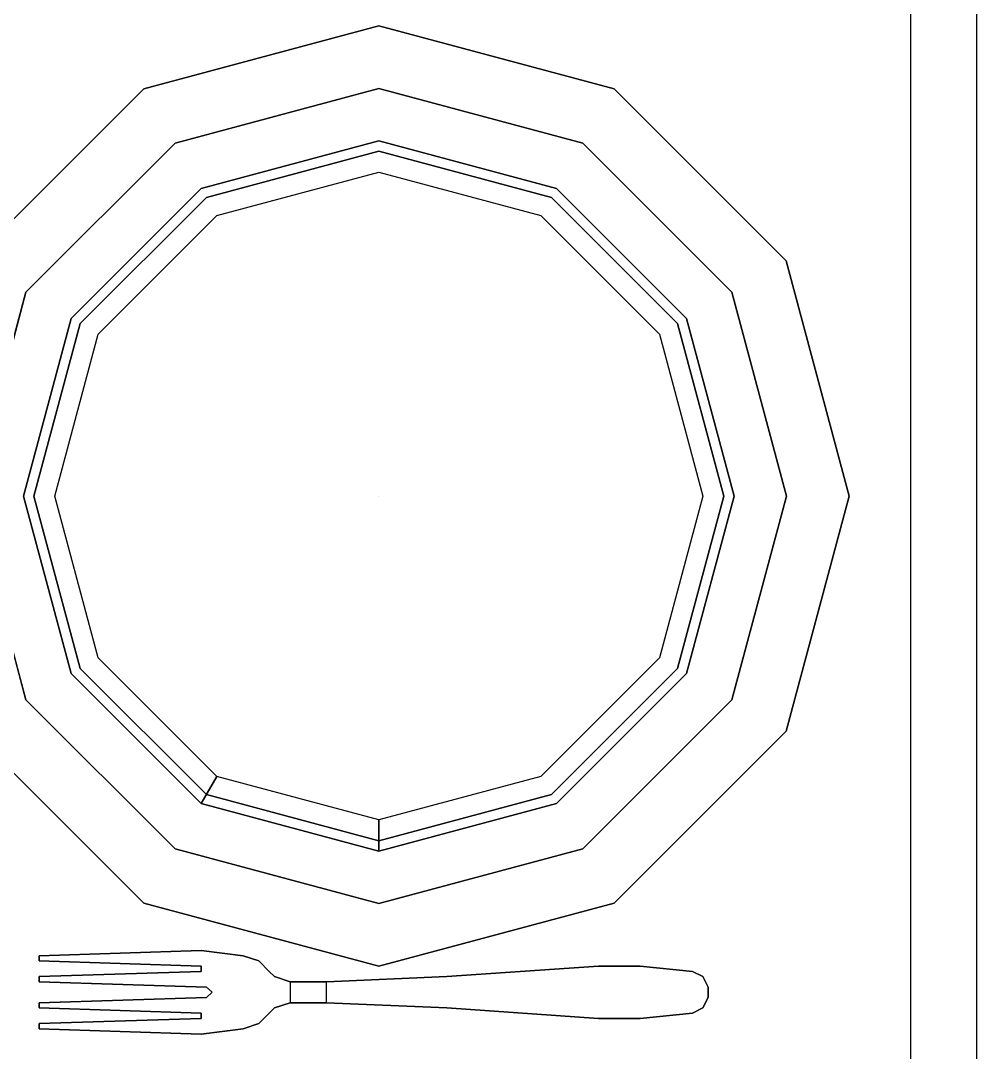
# Model space of a CAD drawing. Extents: x 15.9 to 33.1, y 12.3 to 21.3.
# Drawn here: x 23.6427 to 23.9242, y 14.0628 to 14.3668 of the extents above; entities that cross this region are included whole.
import ezdxf

# ---------------------------------------------------------------- set-up
doc = ezdxf.new("R2010")
doc.units = 0
doc.header["$LTSCALE"] = 0.5
doc.header["$MEASUREMENT"] = 0
doc.layers.get('0').update_dxf_attribs({"linetype": 'CONTINUOUS'})

# ---------------------------------------------------------------- blocks, each defined once
blk = doc.blocks.new('A$C403C54AD')
for p, q in [((2.27071, 1.26108, -0.0006), (2.27071, 0.79569, -0.0006)), ((2.2901, 1.26108, -0.0006), (2.2901, 0.79569, -0.0006)), ((2.0741, 0.86135, -0.05014), (2.07871, 0.86289, -0.04968)), ((2.0741, 0.86135, -0.05322), (2.07871, 0.86289, -0.05276))]:
    blk.add_line(p, q)
at = {"linetype": 'ByBlock'}
for points, invisible_edges in [([(2.11411, 1.15687, -0.03783), (2.11411, 1.1384, -0.03783), (2.05409, 1.12232, -0.03783), (2.04485, 1.13831, -0.03783)], 5), ([(2.11411, 1.12301, -0.05168), (2.11411, 1.15687, -0.04244), (2.04485, 1.13831, -0.04244), (2.06178, 1.10899, -0.05168)], 5), ([(2.18338, 1.13831, -0.03783), (2.17414, 1.12232, -0.03783), (2.11411, 1.1384, -0.03783), (2.11411, 1.15687, -0.03783)], 5), ([(2.16645, 1.10899, -0.05168), (2.18338, 1.13831, -0.04244), (2.11411, 1.15687, -0.04244), (2.11411, 1.12301, -0.05168)], 5), ([(2.04485, 1.13831, -0.03783), (2.05409, 1.12232, -0.03783), (2.01014, 1.07837, -0.03783), (1.99415, 1.08761, -0.03783)], 5), ([(2.06178, 1.10899, -0.05168), (2.04485, 1.13831, -0.04244), (1.99415, 1.08761, -0.04244), (2.02347, 1.07068, -0.05168)], 5), ([(2.11411, 1.1384, -0.03783), (2.11411, 1.11993, -0.04398), (2.06332, 1.10632, -0.04398), (2.05409, 1.12232, -0.03783)], 5), ([(2.17414, 1.12232, -0.03783), (2.16491, 1.10632, -0.04398), (2.11411, 1.11993, -0.04398), (2.11411, 1.1384, -0.03783)], 5), ([(2.20476, 1.07068, -0.05168), (2.23408, 1.08761, -0.04244), (2.18338, 1.13831, -0.04244), (2.16645, 1.10899, -0.05168)], 5), ([(2.23408, 1.08761, -0.03783), (2.21809, 1.07837, -0.03783), (2.17414, 1.12232, -0.03783), (2.18338, 1.13831, -0.03783)], 5), ([(2.05409, 1.12232, -0.03783), (2.06332, 1.10632, -0.04398), (2.02614, 1.06914, -0.04398), (2.01014, 1.07837, -0.03783)], 5), ([(2.11411, 1.11377, -0.06091), (2.11411, 1.12301, -0.05168), (2.06178, 1.10899, -0.05168), (2.0664, 1.10099, -0.06091)], 5), ([(2.16183, 1.10099, -0.06091), (2.16645, 1.10899, -0.05168), (2.11411, 1.12301, -0.05168), (2.11411, 1.11377, -0.06091)], 5), ([(2.21809, 1.07837, -0.03783), (2.20209, 1.06914, -0.04398), (2.16491, 1.10632, -0.04398), (2.17414, 1.12232, -0.03783)], 5), ([(2.11411, 1.11993, -0.04398), (2.11411, 1.01834, -0.04398), (2.11411, 1.01834, -0.04398), (2.06332, 1.10632, -0.04398)], 5), ([(2.16491, 1.10632, -0.04398), (2.11411, 1.01834, -0.04398), (2.11411, 1.01834, -0.04398), (2.11411, 1.11993, -0.04398)], 5), ([(2.0664, 1.10099, -0.06091), (2.06178, 1.10899, -0.05168), (2.02347, 1.07068, -0.05168), (2.03147, 1.06606, -0.06091)], 5), ([(2.19676, 1.06606, -0.06091), (2.20476, 1.07068, -0.05168), (2.16645, 1.10899, -0.05168), (2.16183, 1.10099, -0.06091)], 5), ([(2.06332, 1.10632, -0.04398), (2.11411, 1.01834, -0.04398), (2.11411, 1.01834, -0.04398), (2.02614, 1.06914, -0.04398)], 5), ([(2.20209, 1.06914, -0.04398), (2.11411, 1.01834, -0.04398), (2.11411, 1.01834, -0.04398), (2.16491, 1.10632, -0.04398)], 5), ([(1.99415, 1.08761, -0.03783), (2.01014, 1.07837, -0.03783), (1.99406, 1.01834, -0.03783), (1.97559, 1.01834, -0.03783)], 5), ([(2.02347, 1.07068, -0.05168), (1.99415, 1.08761, -0.04244), (1.97559, 1.01834, -0.04244), (2.00945, 1.01834, -0.05168)], 5), ([(2.21878, 1.01834, -0.05168), (2.25264, 1.01834, -0.04244), (2.23408, 1.08761, -0.04244), (2.20476, 1.07068, -0.05168)], 5), ([(2.25264, 1.01834, -0.03783), (2.23417, 1.01834, -0.03783), (2.21809, 1.07837, -0.03783), (2.23408, 1.08761, -0.03783)], 5), ([(2.01014, 1.07837, -0.03783), (2.02614, 1.06914, -0.04398), (2.01253, 1.01834, -0.04398), (1.99406, 1.01834, -0.03783)], 5), ([(2.23417, 1.01834, -0.03783), (2.2157, 1.01834, -0.04398), (2.20209, 1.06914, -0.04398), (2.21809, 1.07837, -0.03783)], 5), ([(2.03147, 1.06606, -0.06091), (2.02347, 1.07068, -0.05168), (2.00945, 1.01834, -0.05168), (2.01868, 1.01834, -0.06091)], 5), ([(2.20954, 1.01834, -0.06091), (2.21878, 1.01834, -0.05168), (2.20476, 1.07068, -0.05168), (2.19676, 1.06606, -0.06091)], 5), ([(2.02614, 1.06914, -0.04398), (2.11411, 1.01834, -0.04398), (2.11411, 1.01834, -0.04398), (2.01253, 1.01834, -0.04398)], 5), ([(2.2157, 1.01834, -0.04398), (2.11411, 1.01834, -0.04398), (2.11411, 1.01834, -0.04398), (2.20209, 1.06914, -0.04398)], 5), ([(1.97559, 1.01834, -0.03783), (1.99406, 1.01834, -0.03783), (2.01014, 0.95832, -0.03783), (1.99415, 0.94908, -0.03783)], 5), ([(2.00945, 1.01834, -0.05168), (1.97559, 1.01834, -0.04244), (1.99415, 0.94908, -0.04244), (2.02347, 0.96601, -0.05168)], 5), ([(1.99406, 1.01834, -0.03783), (2.01253, 1.01834, -0.04398), (2.02614, 0.96755, -0.04398), (2.01014, 0.95832, -0.03783)], 5), ([(2.01868, 1.01834, -0.06091), (2.00945, 1.01834, -0.05168), (2.02347, 0.96601, -0.05168), (2.03147, 0.97063, -0.06091)], 5), ([(2.01253, 1.01834, -0.04398), (2.11411, 1.01834, -0.04398), (2.11411, 1.01834, -0.04398), (2.02614, 0.96755, -0.04398)], 5), ([(2.02614, 0.96755, -0.04398), (2.11411, 1.01834, -0.04398), (2.11411, 1.01834, -0.04398), (2.06332, 0.93037, -0.04398)], 5), ([(2.06332, 0.93037, -0.04398), (2.11411, 1.01834, -0.04398), (2.11411, 1.01834, -0.04398), (2.11411, 0.91676, -0.04398)], 5), ([(2.20209, 0.96755, -0.04398), (2.11411, 1.01834, -0.04398), (2.11411, 1.01834, -0.04398), (2.2157, 1.01834, -0.04398)], 5), ([(2.16491, 0.93037, -0.04398), (2.11411, 1.01834, -0.04398), (2.11411, 1.01834, -0.04398), (2.20209, 0.96755, -0.04398)], 5), ([(2.11411, 0.91676, -0.04398), (2.11411, 1.01834, -0.04398), (2.11411, 1.01834, -0.04398), (2.16491, 0.93037, -0.04398)], 5), ([(2.19676, 0.97063, -0.06091), (2.20476, 0.96601, -0.05168), (2.21878, 1.01834, -0.05168), (2.20954, 1.01834, -0.06091)], 5), ([(2.21809, 0.95832, -0.03783), (2.20209, 0.96755, -0.04398), (2.2157, 1.01834, -0.04398), (2.23417, 1.01834, -0.03783)], 5), ([(2.20476, 0.96601, -0.05168), (2.23408, 0.94908, -0.04244), (2.25264, 1.01834, -0.04244), (2.21878, 1.01834, -0.05168)], 5), ([(2.23408, 0.94908, -0.03783), (2.21809, 0.95832, -0.03783), (2.23417, 1.01834, -0.03783), (2.25264, 1.01834, -0.03783)], 5), ([(2.03147, 0.97063, -0.06091), (2.02347, 0.96601, -0.05168), (2.06178, 0.9277, -0.05168), (2.0664, 0.9357, -0.06091)], 1), ([(2.16183, 0.9357, -0.06091), (2.16645, 0.9277, -0.05168), (2.20476, 0.96601, -0.05168), (2.19676, 0.97063, -0.06091)], 5), ([(2.01014, 0.95832, -0.03783), (2.02614, 0.96755, -0.04398), (2.06332, 0.93037, -0.04398), (2.05409, 0.91437, -0.03783)], 5), ([(2.17414, 0.91437, -0.03783), (2.16491, 0.93037, -0.04398), (2.20209, 0.96755, -0.04398), (2.21809, 0.95832, -0.03783)], 5), ([(2.02347, 0.96601, -0.05168), (1.99415, 0.94908, -0.04244), (2.04485, 0.89838, -0.04244), (2.06178, 0.9277, -0.05168)], 5), ([(2.16645, 0.9277, -0.05168), (2.18338, 0.89838, -0.04244), (2.23408, 0.94908, -0.04244), (2.20476, 0.96601, -0.05168)], 5), ([(1.99415, 0.94908, -0.03783), (2.01014, 0.95832, -0.03783), (2.05409, 0.91437, -0.03783), (2.04485, 0.89838, -0.03783)], 5), ([(2.18338, 0.89838, -0.03783), (2.17414, 0.91437, -0.03783), (2.21809, 0.95832, -0.03783), (2.23408, 0.94908, -0.03783)], 5), ([(2.11411, 0.92291, -0.06091), (2.11411, 0.91368, -0.05168), (2.16645, 0.9277, -0.05168), (2.16183, 0.9357, -0.06091)], 4), ([(2.05409, 0.91437, -0.03783), (2.06332, 0.93037, -0.04398), (2.11411, 0.91676, -0.04398), (2.11411, 0.89829, -0.03783)], 5), ([(2.11411, 0.89829, -0.03783), (2.11411, 0.91676, -0.04398), (2.16491, 0.93037, -0.04398), (2.17414, 0.91437, -0.03783)], 5), ([(2.06178, 0.9277, -0.05168), (2.04485, 0.89838, -0.04244), (2.11411, 0.87982, -0.04244), (2.11411, 0.91368, -0.05168)], 5), ([(2.11411, 0.91368, -0.05168), (2.11411, 0.87982, -0.04244), (2.18338, 0.89838, -0.04244), (2.16645, 0.9277, -0.05168)], 5), ([(2.04485, 0.89838, -0.03783), (2.05409, 0.91437, -0.03783), (2.11411, 0.89829, -0.03783), (2.11411, 0.87982, -0.03783)], 5), ([(2.11411, 0.87982, -0.03783), (2.11411, 0.89829, -0.03783), (2.17414, 0.91437, -0.03783), (2.18338, 0.89838, -0.03783)], 5)]:
    blk.add_3dface(points, dxfattribs=dict(at, invisible_edges=invisible_edges))
for points in [[(2.11411, 1.15687, -0.04244), (2.11411, 1.15687, -0.03783), (2.04485, 1.13831, -0.03783), (2.04485, 1.13831, -0.04244)], [(2.18338, 1.13831, -0.04244), (2.18338, 1.13831, -0.03783), (2.11411, 1.15687, -0.03783), (2.11411, 1.15687, -0.04244)], [(2.04485, 1.13831, -0.04244), (2.04485, 1.13831, -0.03783), (1.99415, 1.08761, -0.03783), (1.99415, 1.08761, -0.04244)], [(2.23408, 1.08761, -0.04244), (2.23408, 1.08761, -0.03783), (2.18338, 1.13831, -0.03783), (2.18338, 1.13831, -0.04244)], [(2.25264, 1.01834, -0.04244), (2.25264, 1.01834, -0.03783), (2.23408, 1.08761, -0.03783), (2.23408, 1.08761, -0.04244)], [(2.23408, 0.94908, -0.04244), (2.23408, 0.94908, -0.03783), (2.25264, 1.01834, -0.03783), (2.25264, 1.01834, -0.04244)], [(1.99415, 0.94908, -0.04244), (1.99415, 0.94908, -0.03783), (2.04485, 0.89838, -0.03783), (2.04485, 0.89838, -0.04244)], [(2.18338, 0.89838, -0.04244), (2.18338, 0.89838, -0.03783), (2.23408, 0.94908, -0.03783), (2.23408, 0.94908, -0.04244)], [(2.0664, 0.9357, -0.06091), (2.06178, 0.9277, -0.05168), (2.11411, 0.91368, -0.05168), (2.11411, 0.92291, -0.06091)], [(2.04485, 0.89838, -0.04244), (2.04485, 0.89838, -0.03783), (2.11411, 0.87982, -0.03783), (2.11411, 0.87982, -0.04244)], [(2.11411, 0.87982, -0.04244), (2.11411, 0.87982, -0.03783), (2.18338, 0.89838, -0.03783), (2.18338, 0.89838, -0.04244)]]:
    blk.add_3dface(points, dxfattribs=at)
for points, invisible_edges in [([(2.06178, 0.87982, -0.04954), (2.06178, 0.88444, -0.04954), (2.01407, 0.8829, -0.04244), (2.01407, 0.88136, -0.04244)], 1), ([(2.06178, 0.87982, -0.05262), (2.06178, 0.88444, -0.05262), (2.01407, 0.8829, -0.04552), (2.01407, 0.88136, -0.04552)], 1), ([(2.0741, 0.8829, -0.05014), (2.06178, 0.87828, -0.04954), (2.06178, 0.87982, -0.04954), (2.06178, 0.88444, -0.04954)], 5), ([(2.0741, 0.8829, -0.05322), (2.06178, 0.87828, -0.05262), (2.06178, 0.87982, -0.05262), (2.06178, 0.88444, -0.05262)], 5), ([(2.0741, 0.8829, -0.05014), (2.0741, 0.8829, -0.05322), (2.06178, 0.88444, -0.05262), (2.06178, 0.88444, -0.04954)], 1), ([(2.0741, 0.8829, -0.05014), (2.06498, 0.87212, -0.04994), (2.06332, 0.87366, -0.04979), (2.06178, 0.87828, -0.04954)], 13), ([(2.0741, 0.8829, -0.05322), (2.06498, 0.87212, -0.05301), (2.06332, 0.87366, -0.05286), (2.06178, 0.87828, -0.05262)], 13), ([(2.0741, 0.8829, -0.05014), (2.06498, 0.87212, -0.04994), (2.0741, 0.86135, -0.05014), (2.0741, 0.8829, -0.05014)], 7), ([(2.0741, 0.8829, -0.05322), (2.06498, 0.87212, -0.05301), (2.0741, 0.86135, -0.05322), (2.0741, 0.8829, -0.05322)], 7), ([(2.07871, 0.88136, -0.04968), (2.07871, 0.86289, -0.04968), (2.0741, 0.86135, -0.05014), (2.0741, 0.8829, -0.05014)], 5), ([(2.07871, 0.88136, -0.05276), (2.07871, 0.86289, -0.05276), (2.0741, 0.86135, -0.05322), (2.0741, 0.8829, -0.05322)], 5), ([(2.07871, 0.88136, -0.05276), (2.07871, 0.88136, -0.04968), (2.0741, 0.8829, -0.05014), (2.0741, 0.8829, -0.05322)], 4), ([(2.08179, 0.86596, -0.05152), (2.08179, 0.87828, -0.05152), (2.07871, 0.88136, -0.05276), (2.07871, 0.86289, -0.05276)], 5), ([(2.08179, 0.86596, -0.04844), (2.08179, 0.87828, -0.04844), (2.07871, 0.88136, -0.04968), (2.07871, 0.86289, -0.04968)], 5), ([(2.17876, 0.86443, -0.04825), (2.17876, 0.87982, -0.04825), (2.13412, 0.87674, -0.04587), (2.13412, 0.8675, -0.04587)], 5), ([(2.17876, 0.86443, -0.05289), (2.17876, 0.87982, -0.05289), (2.13412, 0.87674, -0.04895), (2.13412, 0.8675, -0.04895)], 5), ([(2.17876, 0.87982, -0.05289), (2.17876, 0.87982, -0.04825), (2.13412, 0.87674, -0.04587), (2.13412, 0.87674, -0.04895)], 4), ([(2.19107, 0.87982, -0.04858), (2.19107, 0.86443, -0.04858), (2.17876, 0.86443, -0.04825), (2.17876, 0.87982, -0.04825)], 5), ([(2.19107, 0.87982, -0.05321), (2.19107, 0.86443, -0.05321), (2.17876, 0.86443, -0.05289), (2.17876, 0.87982, -0.05289)], 5), ([(2.20647, 0.86596, -0.04855), (2.20647, 0.87828, -0.04855), (2.19107, 0.87982, -0.04858), (2.19107, 0.86443, -0.04858)], 5), ([(2.20647, 0.86596, -0.05318), (2.20647, 0.87828, -0.05318), (2.19107, 0.87982, -0.05321), (2.19107, 0.86443, -0.05321)], 5), ([(2.06178, 0.87828, -0.04954), (2.06332, 0.87366, -0.04979), (2.01407, 0.8752, -0.04244), (2.01407, 0.87674, -0.04244)], 1), ([(2.06178, 0.87828, -0.05262), (2.06332, 0.87366, -0.05286), (2.01407, 0.8752, -0.04552), (2.01407, 0.87674, -0.04552)], 1), ([(2.08333, 0.8675, -0.04739), (2.08333, 0.87674, -0.04739), (2.08179, 0.87828, -0.04844), (2.08179, 0.86596, -0.04844)], 5), ([(2.08333, 0.8675, -0.05018), (2.08333, 0.87674, -0.05018), (2.08179, 0.87828, -0.05152), (2.08179, 0.86596, -0.05152)], 5), ([(2.08333, 0.87674, -0.05018), (2.08333, 0.87674, -0.04739), (2.08179, 0.87828, -0.04844), (2.08179, 0.87828, -0.05152)], 1), ([(2.08795, 0.8752, -0.04504), (2.08795, 0.86904, -0.04504), (2.08333, 0.8675, -0.04739), (2.08333, 0.87674, -0.04739)], 4), ([(2.08795, 0.8752, -0.04504), (2.08795, 0.8752, -0.04763), (2.08333, 0.87674, -0.05018), (2.08333, 0.87674, -0.04739)], 5), ([(2.08795, 0.8752, -0.04763), (2.08795, 0.86904, -0.04763), (2.08333, 0.8675, -0.05018), (2.08333, 0.87674, -0.05018)], 4), ([(2.13412, 0.87674, -0.04587), (2.13412, 0.8675, -0.04587), (2.09872, 0.86904, -0.04296), (2.09872, 0.8752, -0.04296)], 1), ([(2.13412, 0.87674, -0.04587), (2.13412, 0.87674, -0.04895), (2.09872, 0.8752, -0.04555), (2.09872, 0.8752, -0.04296)], 5), ([(2.13412, 0.87674, -0.04895), (2.13412, 0.8675, -0.04895), (2.09872, 0.86904, -0.04555), (2.09872, 0.8752, -0.04555)], 1), ([(2.20954, 0.87674, -0.0483), (2.20954, 0.8675, -0.0483), (2.20647, 0.86596, -0.04855), (2.20647, 0.87828, -0.04855)], 5), ([(2.20954, 0.87674, -0.05294), (2.20954, 0.8675, -0.05294), (2.20647, 0.86596, -0.05318), (2.20647, 0.87828, -0.05318)], 5), ([(2.21108, 0.87058, -0.04847), (2.21108, 0.87366, -0.04847), (2.20954, 0.87674, -0.0483), (2.20954, 0.8675, -0.0483)], 4), ([(2.21108, 0.87058, -0.0526), (2.21108, 0.87366, -0.0526), (2.20954, 0.87674, -0.05294), (2.20954, 0.8675, -0.05294)], 4), ([(2.09872, 0.8752, -0.04555), (2.09872, 0.8752, -0.04296), (2.08795, 0.8752, -0.04504), (2.08795, 0.8752, -0.04763)], 5), ([(2.06332, 0.87058, -0.04979), (2.06178, 0.86596, -0.04954), (2.01407, 0.8675, -0.04244), (2.01407, 0.86904, -0.04244)], 1), ([(2.06332, 0.87058, -0.05286), (2.06178, 0.86596, -0.05262), (2.01407, 0.8675, -0.04552), (2.01407, 0.86904, -0.04552)], 1), ([(2.0741, 0.86135, -0.05014), (2.06498, 0.87212, -0.04994), (2.06332, 0.87058, -0.04979), (2.06178, 0.86596, -0.04954)], 13), ([(2.0741, 0.86135, -0.05322), (2.06498, 0.87212, -0.05301), (2.06332, 0.87058, -0.05286), (2.06178, 0.86596, -0.05262)], 13), ([(2.08333, 0.8675, -0.04739), (2.08333, 0.8675, -0.05018), (2.08179, 0.86596, -0.05152), (2.08179, 0.86596, -0.04844)], 1), ([(2.08795, 0.86904, -0.04763), (2.08795, 0.86904, -0.04504), (2.08333, 0.8675, -0.04739), (2.08333, 0.8675, -0.05018)], 5), ([(2.08795, 0.86904, -0.04763), (2.08795, 0.86904, -0.04504), (2.09872, 0.86904, -0.04296), (2.09872, 0.86904, -0.04555)], 5), ([(2.09872, 0.86904, -0.04296), (2.09872, 0.86904, -0.04555), (2.13412, 0.8675, -0.04895), (2.13412, 0.8675, -0.04587)], 5), ([(2.13412, 0.8675, -0.04895), (2.13412, 0.8675, -0.04587), (2.17876, 0.86443, -0.04825), (2.17876, 0.86443, -0.05289)], 1), ([(2.06178, 0.86443, -0.04954), (2.06178, 0.85981, -0.04954), (2.01407, 0.86135, -0.04244), (2.01407, 0.86289, -0.04244)], 1), ([(2.06178, 0.86443, -0.05262), (2.06178, 0.85981, -0.05262), (2.01407, 0.86135, -0.04552), (2.01407, 0.86289, -0.04552)], 1), ([(2.0741, 0.86135, -0.05014), (2.06178, 0.86596, -0.04954), (2.06178, 0.86443, -0.04954), (2.06178, 0.85981, -0.04954)], 5), ([(2.0741, 0.86135, -0.05322), (2.06178, 0.86596, -0.05262), (2.06178, 0.86443, -0.05262), (2.06178, 0.85981, -0.05262)], 5), ([(2.0741, 0.86135, -0.05322), (2.0741, 0.86135, -0.05014), (2.06178, 0.85981, -0.04954), (2.06178, 0.85981, -0.05262)], 1), ([(2.07871, 0.86289, -0.04968), (2.07871, 0.86289, -0.05276), (2.0741, 0.86135, -0.05322), (2.0741, 0.86135, -0.05014)], 4)]:
    blk.add_3dface(points, dxfattribs=dict(invisible_edges=invisible_edges))
for points in [[(2.06178, 0.88444, -0.05262), (2.06178, 0.88444, -0.04954), (2.01407, 0.8829, -0.04244), (2.01407, 0.8829, -0.04552)], [(2.01407, 0.8829, -0.04552), (2.01407, 0.8829, -0.04244), (2.01407, 0.88136, -0.04244), (2.01407, 0.88136, -0.04552)], [(2.01407, 0.88136, -0.04244), (2.01407, 0.88136, -0.04552), (2.06178, 0.87982, -0.05262), (2.06178, 0.87982, -0.04954)], [(2.06178, 0.87828, -0.05262), (2.06178, 0.87828, -0.04954), (2.06178, 0.87982, -0.04954), (2.06178, 0.87982, -0.05262)], [(2.08179, 0.87828, -0.04844), (2.08179, 0.87828, -0.05152), (2.07871, 0.88136, -0.05276), (2.07871, 0.88136, -0.04968)], [(2.19107, 0.87982, -0.04858), (2.19107, 0.87982, -0.05321), (2.17876, 0.87982, -0.05289), (2.17876, 0.87982, -0.04825)], [(2.20647, 0.87828, -0.05318), (2.20647, 0.87828, -0.04855), (2.19107, 0.87982, -0.04858), (2.19107, 0.87982, -0.05321)], [(2.06178, 0.87828, -0.05262), (2.06178, 0.87828, -0.04954), (2.01407, 0.87674, -0.04244), (2.01407, 0.87674, -0.04552)], [(2.01407, 0.87674, -0.04552), (2.01407, 0.87674, -0.04244), (2.01407, 0.8752, -0.04244), (2.01407, 0.8752, -0.04552)], [(2.20954, 0.87674, -0.0483), (2.20954, 0.87674, -0.05294), (2.20647, 0.87828, -0.05318), (2.20647, 0.87828, -0.04855)], [(2.21108, 0.87366, -0.0526), (2.21108, 0.87366, -0.04847), (2.20954, 0.87674, -0.0483), (2.20954, 0.87674, -0.05294)], [(2.01407, 0.8752, -0.04552), (2.01407, 0.8752, -0.04244), (2.06332, 0.87366, -0.04979), (2.06332, 0.87366, -0.05286)], [(2.06498, 0.87212, -0.05301), (2.06498, 0.87212, -0.04994), (2.06332, 0.87366, -0.04979), (2.06332, 0.87366, -0.05286)], [(2.09872, 0.86904, -0.04296), (2.09872, 0.8752, -0.04296), (2.08795, 0.8752, -0.04504), (2.08795, 0.86904, -0.04504)], [(2.09872, 0.86904, -0.04555), (2.09872, 0.8752, -0.04555), (2.08795, 0.8752, -0.04763), (2.08795, 0.86904, -0.04763)], [(2.21108, 0.87058, -0.04847), (2.21108, 0.87058, -0.0526), (2.21108, 0.87366, -0.0526), (2.21108, 0.87366, -0.04847)], [(2.06332, 0.87058, -0.05286), (2.06332, 0.87058, -0.04979), (2.01407, 0.86904, -0.04244), (2.01407, 0.86904, -0.04552)], [(2.06332, 0.87058, -0.04979), (2.06332, 0.87058, -0.05286), (2.06498, 0.87212, -0.05301), (2.06498, 0.87212, -0.04994)], [(2.20954, 0.8675, -0.05294), (2.20954, 0.8675, -0.0483), (2.21108, 0.87058, -0.04847), (2.21108, 0.87058, -0.0526)], [(2.01407, 0.86904, -0.04552), (2.01407, 0.86904, -0.04244), (2.01407, 0.8675, -0.04244), (2.01407, 0.8675, -0.04552)], [(2.01407, 0.8675, -0.04244), (2.01407, 0.8675, -0.04552), (2.06178, 0.86596, -0.05262), (2.06178, 0.86596, -0.04954)], [(2.20647, 0.86596, -0.04855), (2.20647, 0.86596, -0.05318), (2.20954, 0.8675, -0.05294), (2.20954, 0.8675, -0.0483)], [(2.06178, 0.86443, -0.04954), (2.06178, 0.86443, -0.05262), (2.01407, 0.86289, -0.04552), (2.01407, 0.86289, -0.04244)], [(2.06178, 0.86443, -0.04954), (2.06178, 0.86443, -0.05262), (2.06178, 0.86596, -0.05262), (2.06178, 0.86596, -0.04954)], [(2.08179, 0.86596, -0.05152), (2.08179, 0.86596, -0.04844), (2.07871, 0.86289, -0.04968), (2.07871, 0.86289, -0.05276)], [(2.17876, 0.86443, -0.04825), (2.17876, 0.86443, -0.05289), (2.19107, 0.86443, -0.05321), (2.19107, 0.86443, -0.04858)], [(2.19107, 0.86443, -0.05321), (2.19107, 0.86443, -0.04858), (2.20647, 0.86596, -0.04855), (2.20647, 0.86596, -0.05318)], [(2.01407, 0.86289, -0.04552), (2.01407, 0.86289, -0.04244), (2.01407, 0.86135, -0.04244), (2.01407, 0.86135, -0.04552)], [(2.01407, 0.86135, -0.04244), (2.01407, 0.86135, -0.04552), (2.06178, 0.85981, -0.05262), (2.06178, 0.85981, -0.04954)]]:
    blk.add_3dface(points)

msp = doc.modelspace()

# ---------------------------------------------------------------- block references
msp.add_blockref('A$C403C54AD', (21.63411, 13.20843, 0.0006))

doc.saveas('drawing.dxf')
